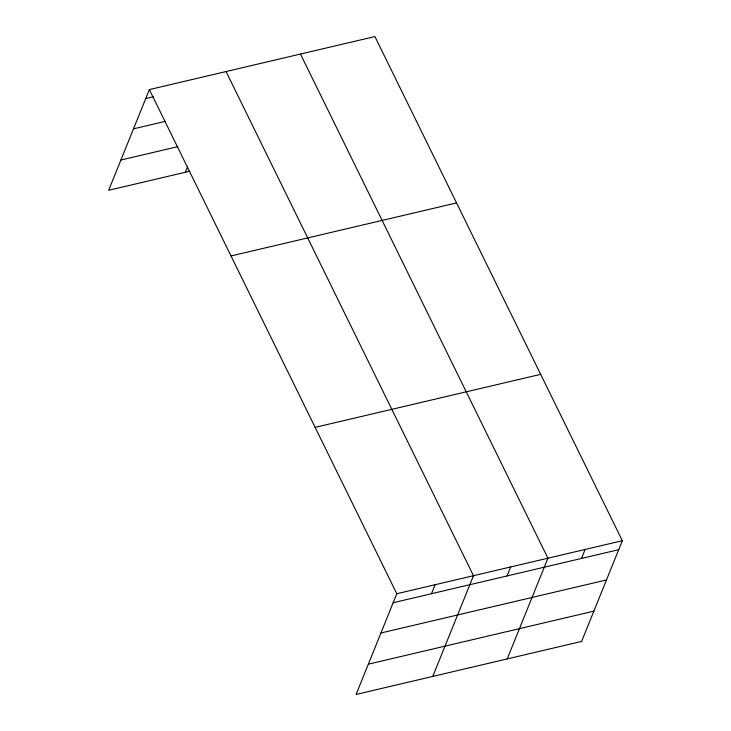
<?xml version="1.0" encoding="UTF-8"?>
<svg xmlns="http://www.w3.org/2000/svg" width="731" height="731" viewBox="0 0 731 731"><rect width="100%" height="100%" fill="white"/><g stroke="black" fill="none" stroke-linecap="round" stroke-linejoin="round"><path stroke-width="1.1" d="M149.362 89.584L396.787 593.736L356.098 694.45L581.638 641.416L622.328 540.712L374.902 36.55L149.362 89.584L108.672 190.288L189.731 171.237M185.354 172.26L187.465 167.043M431.5 593.709L435.128 584.727M432.779 676.422L473.478 575.708L226.043 71.547M507.058 575.946L510.686 566.954M507.213 658.914L547.903 558.21L300.468 54.048M581.483 558.438L585.12 549.456M145.734 98.566L153.4 96.766M133.499 128.839L165.27 121.364M120.898 160.025L177.861 146.629M231.014 255.951L456.555 202.926M315.134 427.37L540.675 374.336M396.787 593.736L622.328 540.712M393.159 602.728L618.7 549.694M380.933 632.991L606.474 579.966M368.333 664.177L593.874 611.153"/></g></svg>
